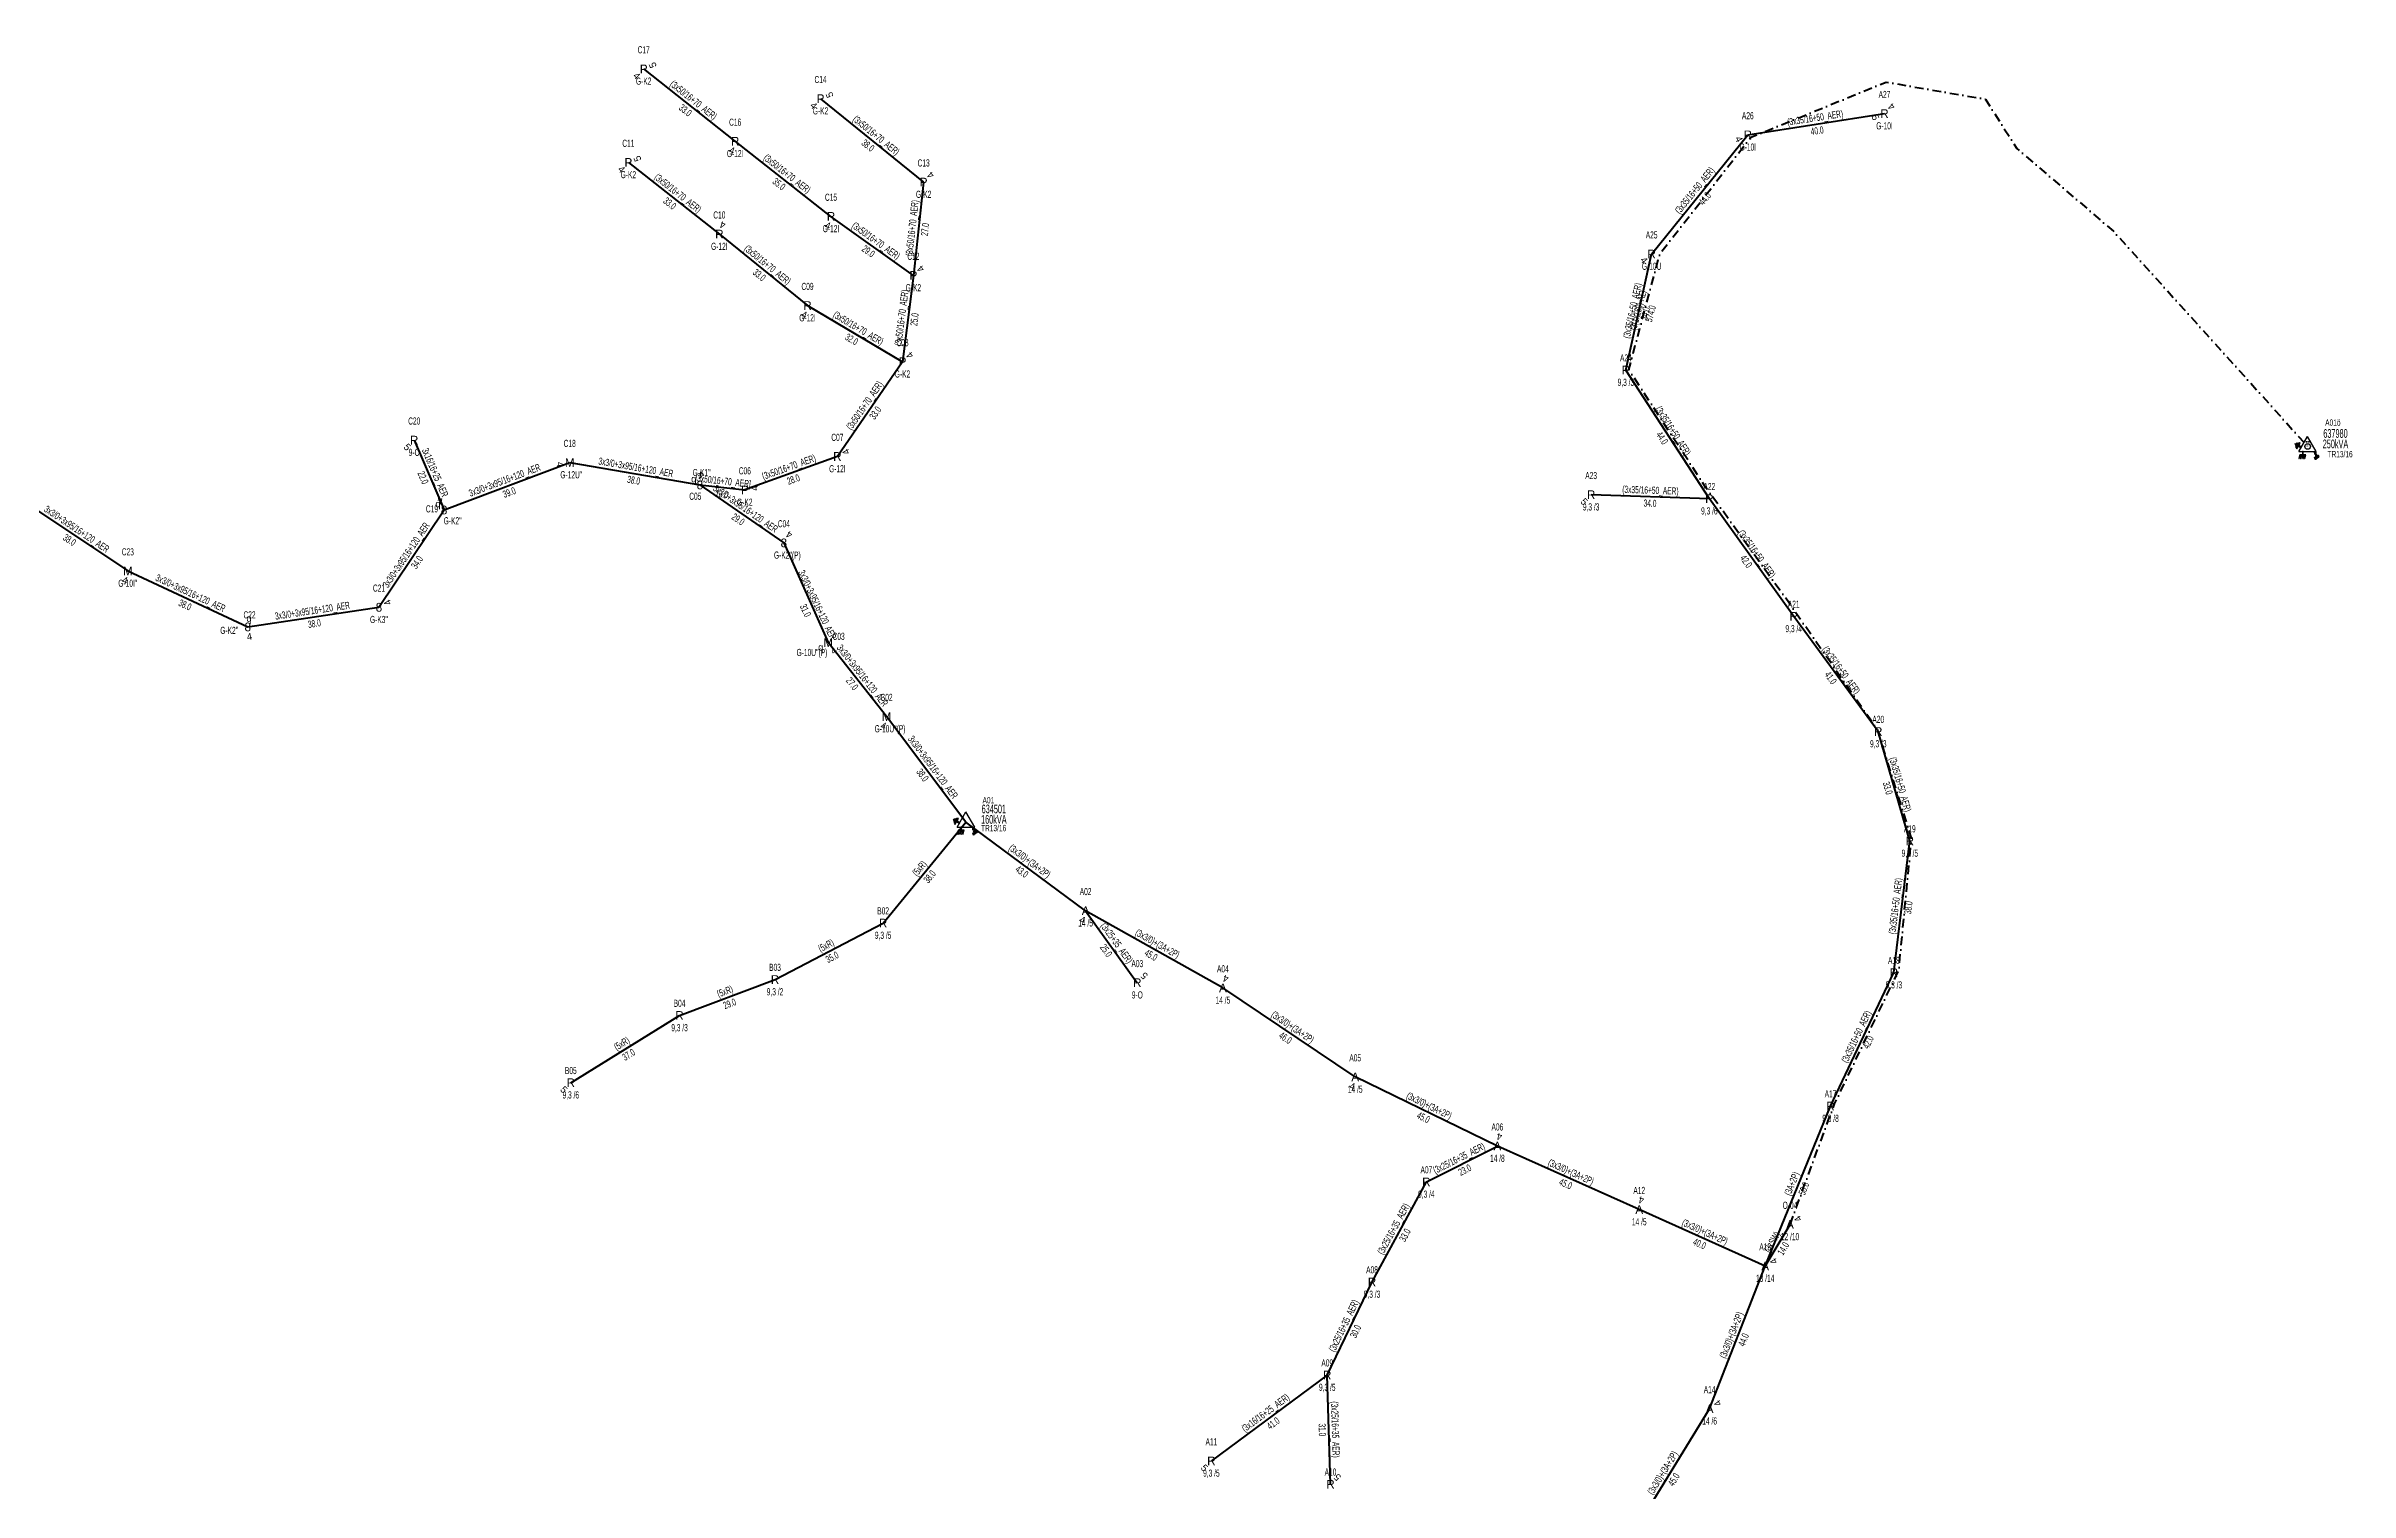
# Model space of a CAD drawing. Header units: millimetres. Extents: x 635683 to 638848, y 4083109 to 4086793.
# Drawn here: x 637685 to 638346, y 4084635 to 4085049 of the extents above; entities that cross this region are included whole.
import ezdxf
from ezdxf.enums import TextEntityAlignment as Align

# ---------------------------------------------------------------- set-up
doc = ezdxf.new("R2010")
doc.units = ezdxf.units.MM
doc.linetypes.add('DASHDOT', pattern=[5, 2.5, -1.25, 0, -1.25])
for name, color, linetype, lineweight in [('DIREK_AG_MEVCUT', 120, 'Continuous', 25), ('DIREK_OG_MEVCUT', 16, 'Continuous', 25), ('DIREK_OG_YENI', 10, 'Continuous', 25), ('HAT_AG_HAVAI_BYSK', 3, 'Continuous', 50), ('HAT_AG_HAVAI_MEVCUT', 126, 'Continuous', 50), ('HAT_AG_HAVAI_YENI', 3, 'Continuous', 50), ('HAT_OG_HAVAI_MEVCUT', 48, 'Continuous', 70), ('HAT_OG_HAVAI_YENI', 1, 'Continuous', 70), ('HAT_OG_YERALTI_MEVCUT', 48, 'DASHDOT', 70), ('TRAFO_MEVCUT', 5, 'Continuous', 30), ('TRAFO_TADILAT_BYSK', 5, 'Continuous', 30)]:
    doc.layers.add(name, color=color, linetype=linetype, lineweight=lineweight)
doc.styles.add('Direk', font='B_CAD')
doc.styles.get("Standard").update_dxf_attribs({"font": 'Arial'})

# ---------------------------------------------------------------- blocks, each defined once
blk = doc.blocks.new('MEV_DIREK_OZEL')
h = blk.add_hatch(color=32)
h.paths.add_polyline_path([(-2.12, 1), (-2.34, 1.12), (-3.29, -0.52), (-3.08, -0.65), (-2.65, 0.09), (-1.88, -0.36), (-1.78, -0.19), (-2.55, 0.26)])
h.paths.add_polyline_path([(-3.44, -0.15), (-3.31, -0.22), (-2.59, 1.01), (-2.72, 1.09)])
h.paths.add_polyline_path([(-3.52, 0.32), (-3.39, 0.24), (-3.03, 0.85), (-3.16, 0.92)])
h.paths.add_polyline_path([(-3.56, 0.84), (-3.64, 0.71), (-3.51, 0.63), (-3.43, 0.76)])
h.paths.add_polyline_path([(-1.49, -2.34), (-2.24, -2.34), (-2.5, -3.47), (-2.4, -3.47), (-2.19, -2.54), (-1.89, -2.54), (-2.1, -3.47), (-2, -3.47), (-1.79, -2.54), (-1.49, -2.54), (-1.7, -3.48), (-1.6, -3.48), (-1.39, -2.54), (-1.09, -2.54), (-1.3, -3.48), (-1.2, -3.48), (-0.99, -2.54), (-0.69, -2.55), (-0.9, -3.48), (-0.8, -3.48), (-0.54, -2.35), (-1.29, -2.34), (-1.29, -1.44), (-1.49, -1.44)])
at = {"layer": 'TRAFO_MEVCUT'}
for points in [[(2.4, -1.57), (2.17, -1.92), (2.12, -1.44), (1.99, -1.44), (2.06, -2.32), (2.29, -1.96), (2.35, -2.67), (2.14, -2.67), (2.44, -2.87), (2.45, -2.86), (2.69, -2.49), (2.49, -2.63)], [(2.4, -1.57), (2.17, -1.92), (2.12, -1.44), (1.99, -1.44), (2.06, -2.32), (2.29, -1.96), (2.35, -2.67), (2.14, -2.67), (2.44, -2.87), (2.02, -3.19), (2.24, -3.79), (2.3, -3.74), (2.13, -3.26), (2.3, -3.13), (2.48, -3.6), (2.54, -3.56), (2.36, -3.08), (2.54, -2.94), (2.72, -3.42), (2.78, -3.38), (2.6, -2.9), (2.78, -2.76), (2.95, -3.24), (3.01, -3.2), (2.84, -2.72), (3.01, -2.58), (3.19, -3.06), (3.25, -3.01), (3.03, -2.42), (2.45, -2.86), (2.69, -2.49), (2.49, -2.63)], [(3.01, -2.58), (3.19, -3.06), (3.25, -3.01), (3.03, -2.42), (2.45, -2.86), (2.69, -2.49), (2.49, -2.63), (2.4, -1.57), (2.17, -1.92), (2.12, -1.44), (1.99, -1.44), (2.06, -2.32), (2.29, -1.96), (2.35, -2.67), (2.14, -2.67), (2.44, -2.87), (2.02, -3.19), (2.24, -3.79), (2.3, -3.74), (2.13, -3.26), (2.3, -3.13), (2.48, -3.6), (2.54, -3.56), (2.36, -3.08), (2.54, -2.94), (2.72, -3.42), (2.78, -3.38), (2.6, -2.9), (2.78, -2.76), (2.95, -3.24), (3.01, -3.2), (2.84, -2.72)]]:
    blk.add_hatch(color=32, dxfattribs=at).paths.add_polyline_path(points)
at = {"layer": 'TRAFO_MEVCUT', "linetype": 'Continuous'}
for p, q in [((-2.5, -1.44), (0, 2.89)), ((2.5, -1.44), (0, 2.89)), ((-2.5, -1.44), (2.5, -1.44))]:
    blk.add_line(p, q, dxfattribs=at)
at = {"layer": 'TRAFO_MEVCUT', "color": 32, "flags": 128}
blk.add_lwpolyline([(1.99, -1.44), (2.12, -1.44), (2.17, -1.92), (2.4, -1.57), (2.49, -2.63), (2.69, -2.49), (2.45, -2.86), (3.03, -2.42), (3.25, -3.01), (3.19, -3.06), (3.01, -2.58), (2.84, -2.72), (3.01, -3.2), (2.95, -3.24), (2.78, -2.76), (2.6, -2.9), (2.78, -3.38), (2.72, -3.42), (2.54, -2.94), (2.36, -3.08), (2.54, -3.56), (2.48, -3.6), (2.3, -3.13), (2.13, -3.26), (2.3, -3.74), (2.24, -3.79), (2.02, -3.19), (2.44, -2.87), (2.14, -2.67), (2.35, -2.67), (2.29, -1.96), (2.06, -2.32), (1.99, -1.44)], dxfattribs=at)
at = {"layer": 'TRAFO_MEVCUT', "linetype": 'Continuous'}
for centre, radius in [((0, 0), 0.804), ((-0.34, 1.34), 0.12), ((0.34, 1.34), 0.12)]:
    blk.add_circle(centre, radius, dxfattribs=at)
at = {"layer": 'TRAFO_TADILAT_BYSK', "color": 32, "flags": 128}
for points in [[(-3.51, 0.63), (-3.43, 0.76), (-3.56, 0.84), (-3.64, 0.71), (-3.51, 0.63)], [(-3.39, 0.24), (-3.03, 0.85), (-3.16, 0.92), (-3.52, 0.32), (-3.39, 0.24)], [(-3.31, -0.22), (-2.59, 1.01), (-2.72, 1.09), (-3.44, -0.15), (-3.31, -0.22)], [(-1.78, -0.19), (-2.55, 0.26), (-2.12, 1), (-2.34, 1.12), (-3.29, -0.52), (-3.08, -0.65), (-2.65, 0.09), (-1.88, -0.36), (-1.78, -0.19)], [(-1.29, -1.44), (-1.49, -1.44), (-1.49, -2.34), (-2.24, -2.34), (-2.5, -3.47), (-2.4, -3.47), (-2.19, -2.54), (-1.89, -2.54), (-2.1, -3.47), (-2, -3.47), (-1.79, -2.54), (-1.49, -2.54), (-1.7, -3.48), (-1.6, -3.48), (-1.39, -2.54), (-1.09, -2.54), (-1.3, -3.48), (-1.2, -3.48), (-0.99, -2.54), (-0.69, -2.55), (-0.9, -3.48), (-0.8, -3.48), (-0.54, -2.35), (-1.29, -2.34), (-1.29, -1.44)]]:
    blk.add_lwpolyline(points, dxfattribs=at)
blk = doc.blocks.new('MEV_DIREK')
h = blk.add_hatch(color=32)
h.paths.add_polyline_path([(-2.14, 0.97), (-2.35, 1.09), (-3.31, -0.55), (-3.09, -0.67), (-2.67, 0.06), (-1.89, -0.39), (-1.79, -0.22), (-2.56, 0.23)])
h.paths.add_polyline_path([(-3.46, -0.17), (-3.33, -0.25), (-2.61, 0.99), (-2.74, 1.06)])
h.paths.add_polyline_path([(-3.54, 0.29), (-3.41, 0.22), (-3.05, 0.82), (-3.18, 0.9)])
h.paths.add_polyline_path([(-3.58, 0.81), (-3.66, 0.68), (-3.53, 0.61), (-3.45, 0.74)])
h.paths.add_polyline_path([(-1.51, -2.34), (-2.26, -2.33), (-2.52, -3.47), (-2.42, -3.47), (-2.21, -2.53), (-1.91, -2.54), (-2.12, -3.47), (-2.02, -3.47), (-1.81, -2.54), (-1.51, -2.54), (-1.72, -3.47), (-1.62, -3.48), (-1.41, -2.54), (-1.11, -2.54), (-1.32, -3.48), (-1.22, -3.48), (-1.01, -2.54), (-0.71, -2.55), (-0.92, -3.48), (-0.82, -3.48), (-0.56, -2.35), (-1.31, -2.34), (-1.31, -1.44), (-1.51, -1.44)])
at = {"layer": 'TRAFO_MEVCUT'}
for points in [[(2.35, -1.57), (2.12, -1.92), (2.08, -1.44), (1.94, -1.44), (2.01, -2.32), (2.25, -1.96), (2.31, -2.67), (2.1, -2.67), (2.39, -2.87), (2.4, -2.86), (2.64, -2.49), (2.45, -2.63)], [(2.35, -1.57), (2.12, -1.92), (2.08, -1.44), (1.94, -1.44), (2.01, -2.32), (2.25, -1.96), (2.31, -2.67), (2.1, -2.67), (2.39, -2.87), (1.98, -3.19), (2.2, -3.79), (2.26, -3.74), (2.08, -3.26), (2.26, -3.13), (2.44, -3.6), (2.49, -3.56), (2.32, -3.08), (2.49, -2.94), (2.67, -3.42), (2.73, -3.38), (2.55, -2.9), (2.73, -2.76), (2.91, -3.24), (2.97, -3.2), (2.79, -2.72), (2.97, -2.58), (3.15, -3.06), (3.21, -3.01), (2.98, -2.42), (2.4, -2.86), (2.64, -2.49), (2.45, -2.63)], [(2.97, -2.58), (3.15, -3.06), (3.21, -3.01), (2.98, -2.42), (2.4, -2.86), (2.64, -2.49), (2.45, -2.63), (2.35, -1.57), (2.12, -1.92), (2.08, -1.44), (1.94, -1.44), (2.01, -2.32), (2.25, -1.96), (2.31, -2.67), (2.1, -2.67), (2.39, -2.87), (1.98, -3.19), (2.2, -3.79), (2.26, -3.74), (2.08, -3.26), (2.26, -3.13), (2.44, -3.6), (2.49, -3.56), (2.32, -3.08), (2.49, -2.94), (2.67, -3.42), (2.73, -3.38), (2.55, -2.9), (2.73, -2.76), (2.91, -3.24), (2.97, -3.2), (2.79, -2.72)]]:
    blk.add_hatch(color=32, dxfattribs=at).paths.add_polyline_path(points)
at = {"layer": 'TRAFO_MEVCUT', "linetype": 'Continuous'}
for p, q in [((-2.5, -1.44), (0, 2.89)), ((2.5, -1.44), (0, 2.89)), ((-2.5, -1.44), (2.5, -1.44))]:
    blk.add_line(p, q, dxfattribs=at)
at = {"layer": 'TRAFO_MEVCUT', "color": 32, "flags": 128}
blk.add_lwpolyline([(1.94, -1.44), (2.08, -1.44), (2.12, -1.92), (2.35, -1.57), (2.45, -2.63), (2.64, -2.49), (2.4, -2.86), (2.98, -2.42), (3.21, -3.01), (3.15, -3.06), (2.97, -2.58), (2.79, -2.72), (2.97, -3.2), (2.91, -3.24), (2.73, -2.76), (2.55, -2.9), (2.73, -3.38), (2.67, -3.42), (2.49, -2.94), (2.32, -3.08), (2.49, -3.56), (2.44, -3.6), (2.26, -3.13), (2.08, -3.26), (2.26, -3.74), (2.2, -3.79), (1.98, -3.19), (2.39, -2.87), (2.1, -2.67), (2.31, -2.67), (2.25, -1.96), (2.01, -2.32), (1.94, -1.44)], dxfattribs=at)
at = {"layer": 'TRAFO_TADILAT_BYSK', "color": 32, "flags": 128}
for points in [[(-3.53, 0.61), (-3.45, 0.74), (-3.58, 0.81), (-3.66, 0.68), (-3.53, 0.61)], [(-3.41, 0.22), (-3.05, 0.82), (-3.18, 0.9), (-3.54, 0.29), (-3.41, 0.22)], [(-3.33, -0.25), (-2.61, 0.99), (-2.74, 1.06), (-3.46, -0.17), (-3.33, -0.25)], [(-1.79, -0.22), (-2.56, 0.23), (-2.14, 0.97), (-2.35, 1.09), (-3.31, -0.55), (-3.09, -0.67), (-2.67, 0.06), (-1.89, -0.39), (-1.79, -0.22)], [(-1.31, -1.44), (-1.51, -1.44), (-1.51, -2.34), (-2.26, -2.33), (-2.52, -3.47), (-2.42, -3.47), (-2.21, -2.53), (-1.91, -2.54), (-2.12, -3.47), (-2.02, -3.47), (-1.81, -2.54), (-1.51, -2.54), (-1.72, -3.47), (-1.62, -3.48), (-1.41, -2.54), (-1.11, -2.54), (-1.32, -3.48), (-1.22, -3.48), (-1.01, -2.54), (-0.71, -2.55), (-0.92, -3.48), (-0.82, -3.48), (-0.56, -2.35), (-1.31, -2.34), (-1.31, -1.44)]]:
    blk.add_lwpolyline(points, dxfattribs=at)

msp = doc.modelspace()

# ---------------------------------------------------------------- linework, layer by layer
at = {"layer": 'HAT_AG_HAVAI_BYSK'}
msp.add_line((637872.943315, 4084923.554333), (637885.824, 4084922.114), dxfattribs=at)
at = {"layer": 'HAT_AG_HAVAI_MEVCUT'}
for p, q in [((637883.053, 4085022.165), (637856.808, 4085042.94)), ((637907.56, 4085034.402), (637937.146, 4085010.463)), ((638146.063, 4084989.811), (638173.662, 4085024.016)), ((638173.662, 4085024.016), (638212.887, 4085030.111)), ((637910.558, 4085000.619), (637883.053, 4085022.165)), ((637852.406, 4085016.112), (637878.516, 4084995.533)), ((637937.146, 4085010.463), (637934.207, 4084983.667)), ((637934.207, 4084983.667), (637910.558, 4085000.619)), ((637878.516, 4084995.533), (637903.814, 4084975.031)), ((638138.681, 4084956.512), (638146.063, 4084989.811)), ((637934.207, 4084983.667), (637931.084, 4084958.896)), ((637903.814, 4084975.031), (637931.084, 4084958.896)), ((637931.084, 4084958.896), (637912.389, 4084931.72)), ((638162.632, 4084919.607), (638138.681, 4084956.512)), ((637912.389, 4084931.72), (637885.824, 4084922.114)), ((638162.632, 4084919.607), (638128.701, 4084920.754)), ((638186.835, 4084885.838), (638162.632, 4084919.607)), ((638211.103, 4084852.785), (638186.835, 4084885.838)), ((638220.168, 4084821.383), (638211.103, 4084852.785)), ((637925.517, 4084797.82), (637949.292, 4084826.83)), ((638215.587, 4084783.599), (638220.168, 4084821.383)), ((637983.625, 4084801.369), (637998.466, 4084780.71)), ((637894.496, 4084781.625), (637925.517, 4084797.82)), ((637867.093, 4084771.311), (637894.496, 4084781.625)), ((638197.405, 4084745.298), (638215.587, 4084783.599)), ((637835.893, 4084752.013), (637867.093, 4084771.311)), ((638178.65, 4084699.397), (638197.405, 4084745.298)), ((638081.421, 4084723.534), (638101.795, 4084733.817)), ((638065.818, 4084694.828), (638081.421, 4084723.534)), ((638052.968, 4084668.105), (638065.818, 4084694.828)), ((638052.968, 4084668.105), (638019.729, 4084643.481)), ((638053.907, 4084636.79), (638052.968, 4084668.105))]:
    msp.add_line(p, q, dxfattribs=at)
at = {"layer": 'HAT_AG_HAVAI_YENI'}
msp.add_line((637790.945, 4084936.406), (637799.53, 4084916.373), dxfattribs=at)
at = {"layer": 'HAT_OG_HAVAI_MEVCUT'}
for p, q in [((637983.625, 4084801.369), (637949.292, 4084826.83)), ((638023.022, 4084779.217), (637983.625, 4084801.369)), ((638060.994, 4084753.667), (638023.022, 4084779.217)), ((638101.795, 4084733.817), (638060.994, 4084753.667)), ((638142.51, 4084715.61), (638101.795, 4084733.817)), ((638178.65, 4084699.397), (638142.51, 4084715.61)), ((638178.65, 4084699.397), (638185.774628, 4084711.344485)), ((638162.718, 4084658.446), (638178.65, 4084699.397)), ((638138.919, 4084619.741), (638162.718, 4084658.446))]:
    msp.add_line(p, q, dxfattribs=at)
at = {"layer": 'HAT_OG_HAVAI_YENI'}
for p, q in [((637799.53, 4084916.373), (637835.579, 4084929.978)), ((637835.579, 4084929.978), (637872.943315, 4084923.554333)), ((637677.389, 4084919.831), (637708.75827, 4084898.86078)), ((637872.943315, 4084923.554333), (637897.025, 4084906.927)), ((637780.834, 4084888.452), (637799.53, 4084916.373)), ((637897.025, 4084906.927), (637909.755, 4084878.307)), ((637708.75827, 4084898.86078), (637743.187, 4084882.816)), ((637743.187, 4084882.816), (637780.834, 4084888.452)), ((637926.493, 4084857.093), (637909.755, 4084878.307)), ((637949.292, 4084826.83), (637926.493, 4084857.093))]:
    msp.add_line(p, q, dxfattribs=at)
at = {"layer": 'HAT_OG_YERALTI_MEVCUT', "flags": 128}
msp.add_lwpolyline([(638185.774628, 4084711.344485), (638198.551195, 4084745.995803), (638216.972683, 4084784.227121), (638220.661209, 4084822.141735), (638210.84152, 4084853.367597), (638184.745616, 4084890.737393), (638161.550794, 4084922.920209), (638139.507485, 4084956.623921), (638148.365008, 4084989.792517), (638174.560661, 4085023.338029), (638213.382995, 4085039.168496), (638241.840143, 4085034.268589), (638250.886124, 4085020.134244), (638278.58944, 4084996.388545), (638319.975988, 4084950.556545), (638334.319, 4084934.582)], dxfattribs=at)

# ---------------------------------------------------------------- block references
at = {"layer": 'TRAFO_MEVCUT', "linetype": 'ByBlock'}
msp.add_blockref('MEV_DIREK_OZEL', (638334.319, 4084934.582), dxfattribs=at)
at = {"layer": 'TRAFO_MEVCUT'}
msp.add_blockref('MEV_DIREK', (637949.292, 4084826.83), dxfattribs=at)

# ---------------------------------------------------------------- texts
at = {"layer": 'DIREK_AG_MEVCUT', "linetype": 'ByBlock', "width": 0.53}
for s, p in [('C17', (637856.808, 4085048.44)), ('G-K2', (637856.808, 4085039.44)), ('C14', (637907.56, 4085039.902)), ('G-K2', (637907.56, 4085030.902)), ('A26', (638173.662, 4085029.516)), ('A27', (638212.887, 4085035.611)), ('C16', (637883.053, 4085027.665)), ('G-10I', (638212.887, 4085026.611)), ('C11', (637852.406, 4085021.612)), ('G-12I', (637883.053, 4085018.665)), ('C13', (637937.146, 4085015.963)), ('G-10I', (638173.662, 4085020.516)), ('G-K2', (637852.406, 4085012.612)), ('C15', (637910.558, 4085006.119)), ('G-K2', (637937.146, 4085006.963)), ('C10', (637878.516, 4085001.033)), ('G-12I', (637910.558, 4084997.119)), ('G-12I', (637878.516, 4084992.033)), ('A25', (638146.063, 4084995.311)), ('C12', (637934.207, 4084989.167)), ('G-10U', (638146.063, 4084986.311)), ('C09', (637903.814, 4084980.531)), ('G-K2', (637934.207, 4084980.167)), ('G-12I', (637903.814, 4084971.531)), ('C08', (637931.084, 4084964.396)), ('A24', (638138.681, 4084960.012)), ('G-K2', (637931.084, 4084955.396)), ('9,3 /3', (638138.681, 4084953.012)), ('C20', (637790.945, 4084941.906)), ('C07', (637912.389, 4084937.22)), ('9-O', (637790.945, 4084932.906)), ('C06', (637885.824, 4084927.614)), ('G-12I', (637912.389, 4084928.22)), ('A23', (638128.701, 4084926.254)), ('G-K2', (637885.824, 4084918.614)), ('9,3 /3', (638128.701, 4084917.254)), ('A22', (638162.632, 4084923.107)), ('9,3 /6', (638162.632, 4084916.107)), ('A21', (638186.835, 4084889.338)), ('9,3 /4', (638186.835, 4084882.338)), ('A20', (638211.103, 4084856.285)), ('9,3 /3', (638211.103, 4084849.285)), ('A19', (638220.168, 4084824.883)), ('9,3 /5', (638220.168, 4084817.883)), ('B02', (637925.517, 4084801.32)), ('9,3 /5', (637925.517, 4084794.32)), ('B03', (637894.496, 4084785.125)), ('A03', (637998.466, 4084786.21)), ('A18', (638215.587, 4084787.099)), ('9,3 /2', (637894.496, 4084778.125)), ('9,3 /3', (638215.587, 4084780.099)), ('B04', (637867.093, 4084774.811)), ('9-O', (637998.466, 4084777.21)), ('9,3 /3', (637867.093, 4084767.811)), ('B05', (637835.893, 4084755.513)), ('9,3 /6', (637835.893, 4084748.513)), ('A17', (638197.405, 4084748.798)), ('9,3 /8', (638197.405, 4084741.798)), ('A07', (638081.421, 4084727.034)), ('9,3 /4', (638081.421, 4084720.034)), ('A08', (638065.818, 4084698.328)), ('9,3 /3', (638065.818, 4084691.328)), ('A09', (638052.968, 4084671.605)), ('9,3 /5', (638052.968, 4084664.605)), ('A11', (638019.729, 4084648.981)), ('9,3 /5', (638019.729, 4084639.981)), ('A10', (638053.907, 4084640.29))]:
    msp.add_text(s, height=2.05, dxfattribs=at).set_placement(p, align=Align.MIDDLE_CENTER)
at = {"layer": 'DIREK_AG_MEVCUT', "linetype": 'ByBlock', "style": 'Direk'}
for s, p in [('P', (637856.808, 4085042.94)), ('P', (637907.56, 4085034.402)), ('R', (638212.887, 4085030.111)), ('R', (638173.662, 4085024.016)), ('P', (637852.406, 4085016.112)), ('R', (637883.053, 4085022.165)), ('P', (637937.146, 4085010.463)), ('R', (637910.558, 4085000.619)), ('R', (637878.516, 4084995.533)), ('R', (638146.063, 4084989.811)), ('P', (637934.207, 4084983.667)), ('R', (637903.814, 4084975.031)), ('P', (637931.084, 4084958.896)), ('R', (638138.681, 4084956.512)), ('R', (637790.945, 4084936.406)), ('R', (637912.389, 4084931.72)), ('P', (637885.824, 4084922.114)), ('R', (638128.701, 4084920.754)), ('R', (638162.632, 4084919.607)), ('R', (638186.835, 4084885.838)), ('R', (638211.103, 4084852.785)), ('R', (638220.168, 4084821.383)), ('R', (637925.517, 4084797.82)), ('R', (637894.496, 4084781.625)), ('R', (637998.466, 4084780.71)), ('R', (638215.587, 4084783.599)), ('R', (637867.093, 4084771.311)), ('R', (637835.893, 4084752.013)), ('R', (638197.405, 4084745.298)), ('R', (638081.421, 4084723.534)), ('R', (638065.818, 4084694.828)), ('R', (638052.968, 4084668.105)), ('R', (638019.729, 4084643.481)), ('R', (638053.907, 4084636.79))]:
    msp.add_text(s, height=2.5, dxfattribs=at).set_placement(p, align=Align.MIDDLE_CENTER)
at = {"layer": 'DIREK_AG_MEVCUT', "color": 32, "style": 'Direk'}
for s, rotation, p in [('5', 112.500002, (637859.394863, 4085044.011514)), ('4', 315.000001, (637854.828101, 4085040.960101)), ('4', 315.000001, (637905.580101, 4085032.422101)), ('5', 112.500002, (637910.146863, 4085035.473514)), ('4', 495.000001, (638214.866899, 4085032.090899)), ('5', 292.500002, (638210.300137, 4085029.039486)), ('5', 112.500002, (637854.992863, 4085017.183514)), ('4', 340.817796, (637882.132995, 4085019.52046)), ('4', 295.550486, (638171.135824, 4085022.808343)), ('4', 315.000001, (637850.426101, 4085014.132101)), ('4', 495.000001, (637939.125899, 4085012.442899)), ('4', 520.489005, (637879.451166, 4084998.172217)), ('4', 340.963341, (637909.644715, 4084997.972132)), ('4', 491.870394, (637936.292038, 4084985.535854)), ('4', 308.750174, (638143.879329, 4084988.058408)), ('4', 340.489005, (637902.878834, 4084972.391783)), ('4', 491.407179, (637933.184079, 4084960.747936)), ('5', 315.000001, (637788.965101, 4084934.426101)), ('4', 477.737509, (637914.86725, 4084933.02318)), ('4', 459.940088, (637888.581969, 4084922.597331)), ('5', 315.000001, (638126.721101, 4084918.774101)), ('5', 495.000001, (638000.445899, 4084782.689899)), ('5', 315.000001, (637833.913101, 4084750.033101)), ('5', 315.000001, (638017.749101, 4084641.501101)), ('5', 495.000001, (638055.886899, 4084638.769899))]:
    msp.add_text(s, height=2, rotation=rotation, dxfattribs=at).set_placement(p, align=Align.MIDDLE_CENTER)
at = {"layer": 'DIREK_OG_MEVCUT', "linetype": 'ByBlock', "width": 0.53}
for s, p in [('A02', (637983.625, 4084806.869)), ('14 /5', (637983.625, 4084797.869)), ('A04', (638023.022, 4084784.717)), ('14 /5', (638023.022, 4084775.717)), ('A05', (638060.994, 4084759.167)), ('14 /5', (638060.994, 4084750.167)), ('A06', (638101.795, 4084739.317)), ('14 /8', (638101.795, 4084730.317)), ('A12', (638142.51, 4084721.11)), ('14 /5', (638142.51, 4084712.11)), ('A13', (638178.65, 4084704.897)), ('13 /14', (638178.65, 4084695.897)), ('A14', (638162.718, 4084663.946)), ('14 /6', (638162.718, 4084654.946))]:
    msp.add_text(s, height=2.05, dxfattribs=at).set_placement(p, align=Align.MIDDLE_CENTER)
at = {"layer": 'DIREK_OG_MEVCUT', "color": 32, "style": 'Direk'}
for rotation, p in [(341.719875, (637982.746743, 4084798.710304)), (523.032402, (638023.839126, 4084781.895116)), (343.032402, (638060.176874, 4084750.988884)), (527.953343, (638102.379383, 4084736.555338)), (527.919106, (638143.096019, 4084718.347989)), (484.88008, (638188.07161, 4084712.945695)), (479.595583, (638181.084692, 4084700.77985)), (484.370731, (638165.029126, 4084660.026727))]:
    msp.add_text('4', height=2, rotation=rotation, dxfattribs=at).set_placement(p, align=Align.MIDDLE_CENTER)
at = {"layer": 'DIREK_OG_MEVCUT', "linetype": 'ByBlock', "style": 'Direk'}
for p in [(637983.625, 4084801.369), (638023.022, 4084779.217), (638060.994, 4084753.667), (638101.795, 4084733.817), (638142.51, 4084715.61), (638178.65, 4084699.397), (638162.718, 4084658.446)]:
    msp.add_text('A', height=2.5, dxfattribs=at).set_placement(p, align=Align.MIDDLE_CENTER)
at = {"layer": 'DIREK_OG_MEVCUT', "width": 0.53}
for s, p in [('O-04', (638185.774628, 4084716.844485)), ('12 /10', (638185.774628, 4084707.844485))]:
    msp.add_text(s, height=2.05, dxfattribs=at).set_placement(p, align=Align.MIDDLE_CENTER)
at = {"layer": 'DIREK_OG_MEVCUT', "style": 'Direk'}
msp.add_text('A', height=2.5, dxfattribs=at).set_placement((638185.774628, 4084711.344485), align=Align.MIDDLE_CENTER)
at = {"layer": 'DIREK_OG_YENI', "width": 0.53}
for s, p in [('C18', (637835.579, 4084935.478)), ("G-12U''", (637836.042971, 4084926.478)), ("G-K1''", (637873.448862, 4084927.120806)), ('C05', (637871.621472, 4084920.313541)), ('C19', (637796.04499, 4084916.696578)), ("G-K2''", (637801.986885, 4084913.277082)), ('C04', (637897.025, 4084912.427)), ('C23', (637708.75827, 4084904.36078)), ("G-K2''(P)", (637898.036715, 4084903.427)), ("G-10I''", (637708.75827, 4084895.36078)), ('C21', (637780.834, 4084893.952)), ('C22', (637743.688391, 4084886.279901)), ("G-K3''", (637780.834, 4084884.952)), ("G-K2''", (637737.859601, 4084881.824559)), ('C03', (637912.7511, 4084880.11625)), ("G-10U''(P)", (637905.093551, 4084875.492098)), ('C02', (637926.493, 4084862.593)), ("G-10U''(P)", (637927.504715, 4084853.593))]:
    msp.add_text(s, height=2.05, dxfattribs=at).set_placement(p, align=Align.MIDDLE_CENTER)
at = {"layer": 'DIREK_OG_YENI', "style": 'Direk'}
for s, p in [('M', (637835.579, 4084929.978)), ('8', (637872.943315, 4084923.554333)), ('8', (637799.53, 4084916.373)), ('8', (637897.025, 4084906.927)), ('M', (637708.75827, 4084898.86078)), ('8', (637780.834, 4084888.452)), ('8', (637743.187, 4084882.816)), ('M', (637909.755, 4084878.307)), ('M', (637926.493, 4084857.093))]:
    msp.add_text(s, height=2.5, dxfattribs=at).set_placement(p, align=Align.MIDDLE_CENTER)
at = {"layer": 'DIREK_OG_YENI', "color": 32, "style": 'Direk'}
for rotation, p in [(280.338329, (637832.824457, 4084929.475511)), (532.775859, (637873.295418, 4084926.332106)), (201.936934, (637798.48396, 4084918.970268)), (506.989603, (637898.550415, 4084909.275001)), (343.118724, (637707.945179, 4084896.181436)), (478.096799, (637783.304029, 4084889.770695)), (369.528296, (637743.650497, 4084880.054629)), (394.700074, (637911.348986, 4084876.004999)), (342.198122, (637925.636966, 4084854.427066))]:
    msp.add_text('4', height=2, rotation=rotation, dxfattribs=at).set_placement(p, align=Align.MIDDLE_CENTER)
at = {"layer": 'DIREK_OG_YENI', "color": 4, "style": 'Direk'}
for p in [(637871.175548, 4084925.3221), (637797.762233, 4084918.140767), (637743.545136, 4084885.290215), (637907.614929, 4084877.014679)]:
    msp.add_text('q', height=2, dxfattribs=at).set_placement(p, align=Align.MIDDLE_CENTER)
at = {"layer": 'HAT_AG_HAVAI_BYSK', "lineweight": 30, "width": 0.53}
msp.add_text('[3x50/16+70_AER]', height=2.05, rotation=353.619627, dxfattribs=at).set_placement((637879.478117, 4084923.678901), align=Align.CENTER)
msp.add_text('13.0', height=2.05, rotation=353.619627, dxfattribs=at).set_placement((637879.289198, 4084921.989431), align=Align.TOP_CENTER)
at = {"layer": 'HAT_AG_HAVAI_MEVCUT', "lineweight": 30, "width": 0.53}
for s, rotation, p in [('(3x50/16+70_AER)', 321.63559, (637870.458062, 4085033.218967, 318928.404)), ('(3x35/16+50_AER)', 8.832306, (638193.143988, 4085027.903421, 319106.4435)), ('(3x50/16+70_AER)', 321.022546, (637922.887662, 4085023.093285, 318968.573)), ('(3x50/16+70_AER)', 321.92668, (637897.329669, 4085012.061139, 318941.5265)), ('(3x50/16+70_AER)', 321.756042, (637865.987159, 4085006.490075, 318939.258)), ('(3x35/16+50_AER)', 51.10097, (638159.200984, 4085007.447257, 319086.831)), ('(3x50/16+70_AER)', 324.366411, (637922.87771, 4084992.833845, 318955.279)), ('(3x50/16+70_AER)', 443.740786, (637934.831567, 4084997.157673, 318967.1035)), ('(3x50/16+70_AER)', 320.978007, (637891.700176, 4084985.942369, 318951.907)), ('(3x50/16+70_AER)', 442.814355, (637931.802176, 4084971.387822, 318965.542)), ('(3x35/16+50_AER)', 77.500345, (638141.542147, 4084973.345469, 319073.0315)), ('(3x50/16+70_AER)', 329.388223, (637917.881836, 4084967.695042, 318965.542)), ('(3x50/16+70_AER)', 415.475016, (637921.036203, 4084945.789751, 318956.1945)), ('(3x35/16+50_AER)', 302.983194, (638151.369506, 4084938.522234, 319069.3405)), ('(3x50/16+70_AER)', 379.880174, (637898.817454, 4084927.716345, 318942.912)), ('(3x35/16+50_AER)', 358.063917, (638145.695217, 4084921.030015, 319064.3505)), ('(3x35/16+50_AER)', 305.630018, (638175.424376, 4084903.217667, 319081.316)), ('(3x35/16+50_AER)', 306.286664, (638199.654156, 4084869.814552, 319093.4175)), ('(3x35/16+50_AER)', 286.102153, (638216.452153, 4084837.319748, 319105.5515)), ('(5xR)', 50.66372, (637936.747217, 4084812.863899)), ('(3x35/16+50_AER)', 83.087097, (638217.033679, 4084802.593306, 319110.084)), ('(5xR)', 27.567517, (637909.613125, 4084790.475996, 318962.7585)), ('(3x25+35_AER)', 305.692688, (637991.735834, 4084791.535422, 318999.233)), ('(5xR)', 20.625442, (637880.495081, 4084777.263518, 318947.248)), ('(3x35/16+50_AER)', 64.605679, (638205.728129, 4084764.813019, 319107.7935)), ('(5xR)', 31.737854, (637851.045871, 4084762.384894, 318933.5465)), ('(3x25/16+35_AER)', 26.780621, (638091.225011, 4084729.434328)), ('(3A+2P)', 67.775234, (638187.240649, 4084722.669005, 319098.7025)), ('(3x25/16+35_AER)', 61.473934, (638072.87269, 4084709.586925)), ('(3x25/16+35_AER)', 64.318998, (638058.626962, 4084681.834856)), ('(3x16/16+25_AER)', 396.531658, (638035.842523, 4084656.475999, 319009.8645)), ('(3x25/16+35_AER)', 271.717535, (638054.287118, 4084652.472976))]:
    msp.add_text(s, height=2.05, rotation=rotation, dxfattribs=at).set_placement(p, align=Align.CENTER)
for s, rotation, p in [('33.0', 321.63559, (637869.402938, 4085031.886033, 318928.404)), ('40.0', 8.832306, (638193.405012, 4085026.223579, 319106.4435)), ('38.0', 321.022546, (637921.818338, 4085021.771715, 318968.573)), ('35.0', 321.92668, (637896.281331, 4085010.722861, 318941.5265)), ('33.0', 321.756042, (637864.934841, 4085005.154925, 318939.258)), ('44.0', 51.10097, (638160.524016, 4085006.379743, 319086.831)), ('27.0', 443.740786, (637936.521433, 4084996.972327, 318967.1035)), ('29.0', 324.366411, (637921.88729, 4084991.452155, 318955.279)), ('33.0', 320.978007, (637890.629824, 4084984.621631, 318951.907)), ('25.0', 442.814355, (637933.488824, 4084971.175178, 318965.542)), ('34.0', 77.500345, (638143.201853, 4084972.977531, 319073.0315)), ('32.0', 329.388223, (637917.016164, 4084966.231958, 318965.542)), ('33.0', 415.475016, (637922.436797, 4084944.826249, 318956.1945)), ('44.0', 302.983194, (638149.943494, 4084937.596766, 319069.3405)), ('28.0', 379.880174, (637899.395546, 4084926.117655, 318942.912)), ('34.0', 358.063917, (638145.637783, 4084919.330985, 319064.3505)), ('42.0', 305.630018, (638174.042624, 4084902.227333, 319081.316)), ('41.0', 306.286664, (638198.283844, 4084868.808448, 319093.4175)), ('33.0', 286.102153, (638214.818847, 4084836.848252, 319105.5515)), ('38.0', 50.66372, (637938.062063, 4084811.786319)), ('38.0', 83.087097, (638218.721321, 4084802.388694, 319110.084)), ('35.0', 27.567517, (637910.399875, 4084788.969004, 318962.7585)), ('25.0', 305.692688, (637990.355166, 4084790.543578, 318999.233)), ('29.0', 20.625442, (637881.093919, 4084775.672482, 318947.248)), ('37.0', 31.737854, (637851.940129, 4084760.939106, 318933.5465)), ('42.0', 64.605679, (638207.263871, 4084764.083981, 319107.7935)), ('23.0', 26.780621, (638091.990989, 4084727.916672)), ('50.0', 67.775234, (638188.814351, 4084722.025995, 319098.7025)), ('33.0', 61.473934, (638074.36631, 4084708.775075)), ('30.0', 64.318998, (638060.159038, 4084681.098144)), ('41.0', 396.531658, (638036.854477, 4084655.110001, 319009.8645)), ('31.0', 271.717535, (638052.587882, 4084652.422024))]:
    msp.add_text(s, height=2.05, rotation=rotation, dxfattribs=at).set_placement(p, align=Align.TOP_CENTER)
at = {"layer": 'HAT_AG_HAVAI_YENI', "lineweight": 30, "width": 0.53}
msp.add_text('3x16/16+25_AER', height=2.05, rotation=293.197738, dxfattribs=at).set_placement((637796.018923, 4084926.724238), align=Align.CENTER)
msp.add_text('22.0', height=2.05, rotation=293.197738, dxfattribs=at).set_placement((637794.456366, 4084926.054598), align=Align.TOP_CENTER)
at = {"layer": 'HAT_OG_HAVAI_MEVCUT', "lineweight": 30, "width": 0.53}
for s, rotation, p in [('(3x3/0)+(3A+2P)', 323.439291, (637966.964963, 4084814.782351)), ('(3x3/0)+(3A+2P)', 330.651983, (638003.740096, 4084791.03391)), ('(3x3/0)+(3A+2P)', 326.064801, (638042.482517, 4084767.147219)), ('(3x3/0)+(3A+2P)', 334.056722, (638081.766359, 4084744.506343)), ('(3x3/0)+(3A+2P)', 335.906684, (638122.49949, 4084725.48945)), ('(3x3/0)+(3A+2P)', 335.838209, (638160.927917, 4084708.279034)), ('(3xSW)', 59.191164, (638181.482265, 4084705.806091)), ('(3x3/0)+(3A+2P)', 68.74146, (638169.891839, 4084679.22969)), ('(3x3/0)+(3A+2P)', 58.413398, (638150.094428, 4084639.538719))]:
    msp.add_text(s, height=2.05, rotation=rotation, dxfattribs=at).set_placement(p, align=Align.CENTER)
for s, rotation, p in [('43.0', 323.439291, (637965.952317, 4084813.416867)), ('45.0', 330.651983, (638002.906904, 4084789.55209)), ('46.0', 326.064801, (638041.533483, 4084765.736781)), ('45.0', 334.056722, (638081.022641, 4084742.977657)), ('45.0', 335.906684, (638121.80551, 4084723.93755)), ('40.0', 335.838209, (638160.232083, 4084706.727966)), ('14.0', 59.191164, (638182.942363, 4084704.935393)), ('44.0', 68.74146, (638171.476161, 4084678.61331)), ('45.0', 58.413398, (638151.542572, 4084638.648281))]:
    msp.add_text(s, height=2.05, rotation=rotation, dxfattribs=at).set_placement(p, align=Align.TOP_CENTER)
at = {"layer": 'HAT_OG_HAVAI_YENI', "lineweight": 30, "width": 0.53}
for rotation, p in [(350.244551, (637854.405405, 4084927.604015, 318936.471657)), (20.677192, (637817.254728, 4084923.970805, 318917.789721)), (325.376647, (637885.46711, 4084915.940135, 318948.5125)), (326.236659, (637693.546233, 4084910.052708)), (56.193032, (637789.475865, 4084902.885355, 318899.765144)), (335.013066, (637726.331752, 4084891.608781)), (295.550251, (637905.719282, 4084888.718751)), (8.514645, (637761.884963, 4084886.474663)), (308.273789, (637918.790901, 4084868.226396)), (306.857417, (637939.02102, 4084841.947935))]:
    msp.add_text('3x3/0+3x95/16+120_AER', height=2.05, rotation=rotation, dxfattribs=at).set_placement(p, align=Align.CENTER)
for s, rotation, p in [('38.0', 350.244551, (637854.117351, 4084925.928597, 318936.471657)), ('39.0', 20.677192, (637817.855002, 4084922.380311, 318917.789721)), ('29.0', 325.376647, (637884.501205, 4084914.541197, 318948.5125)), ('38.0', 326.236659, (637692.601434, 4084908.639429)), ('34.0', 56.193032, (637790.888424, 4084901.939481, 318899.765144)), ('38.0', 335.013066, (637725.613652, 4084890.067894)), ('38.0', 8.514645, (637762.136669, 4084884.793401)), ('31.0', 295.550251, (637904.185529, 4084887.985537)), ('27.0', 308.273789, (637917.4563, 4084867.173382)), ('38.0', 306.857417, (637937.660798, 4084840.928231))]:
    msp.add_text(s, height=2.05, rotation=rotation, dxfattribs=at).set_placement(p, align=Align.TOP_CENTER)
at = {"layer": 'HAT_OG_YERALTI_MEVCUT', "lineweight": 30, "width": 0.53}
msp.add_text('(3(1x150)-AL)', height=2.05, rotation=75.048323, dxfattribs=at).set_placement((638143.115024, 4084973.427522), align=Align.CENTER)
msp.add_text('574.0', height=2.05, rotation=75.048323, dxfattribs=at).set_placement((638144.757469, 4084972.988915), align=Align.TOP_CENTER)
at = {"layer": 'TRAFO_MEVCUT', "linetype": 'ByBlock', "width": 0.6}
for s, height, p in [('637980', 2.5, (638342.319, 4084937.082)), ('A01ö', 1.8, (638341.562613, 4084940.554434)), ('250kVA', 2.5, (638342.319, 4084934.082))]:
    msp.add_text(s, height=height, dxfattribs=at).set_placement(p, align=Align.CENTER)
msp.add_text('TR13/16', height=1.8, dxfattribs=at).set_placement((638343.633545, 4084933.290485), align=Align.TOP_CENTER)
at = {"layer": 'TRAFO_MEVCUT', "width": 0.6}
for s, height, p in [('634501', 2.5, (637957.292, 4084829.33)), ('A01', 1.8, (637955.727226, 4084832.177738)), ('160kVA', 2.5, (637957.292, 4084826.33))]:
    msp.add_text(s, height=height, dxfattribs=at).set_placement(p, align=Align.CENTER)
msp.add_text('TR13/16', height=1.8, dxfattribs=at).set_placement((637957.22709, 4084825.996218), align=Align.TOP_CENTER)

doc.saveas('drawing.dxf')
